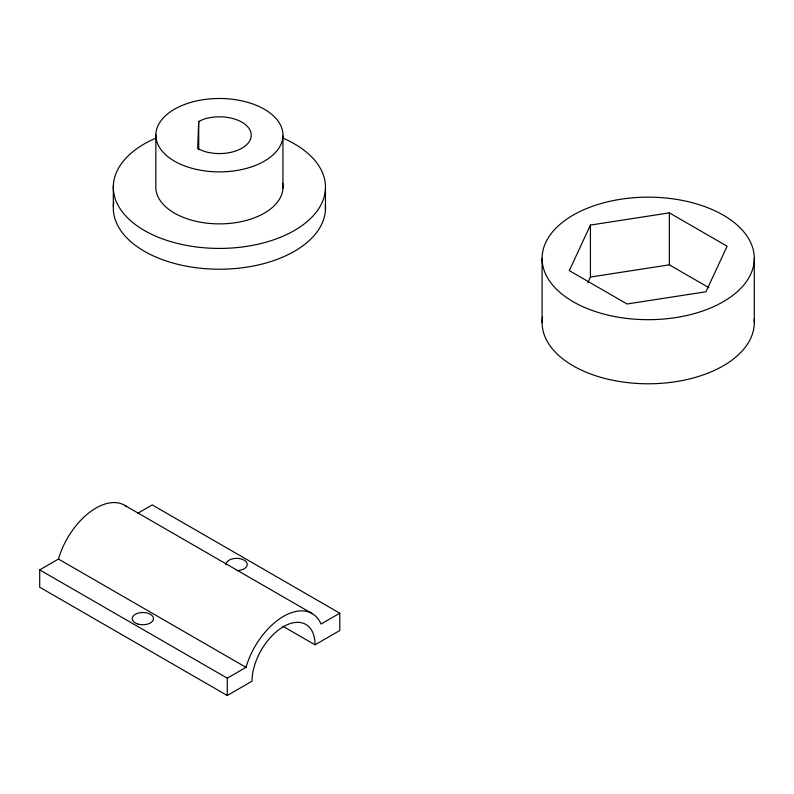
<?xml version="1.0" encoding="UTF-8"?>
<svg xmlns="http://www.w3.org/2000/svg" width="794" height="794" viewBox="0 0 794 794"><rect width="100%" height="100%" fill="white"/><g stroke="black" fill="none" stroke-linecap="round" stroke-linejoin="round"><path stroke-width="1.19" d="M198.708 121.393L197.656 148.528L203.482 151.108A31.829 18.381 0 0 0 251.232 135.188A31.829 18.381 0 0 0 203.482 119.279L198.708 121.393L198.708 149.858M590.428 225.069L569.288 270.625L627.052 303.983L705.965 291.775L727.115 246.209L669.342 212.861L590.428 225.069L590.428 277.046L587.858 282.604M137.65 513.341L152.24 504.915L339.792 613.206L339.792 630.525L315.039 644.817A44.563 25.726 -60 0 0 283.527 626.625A44.563 25.726 -60 0 0 252.016 681.202L227.263 695.504L39.7 587.213L39.7 569.884L58.458 559.055A57.138 32.991 -60 0 1 126.574 506.602M39.7 569.884L227.263 678.175L246.021 667.347A57.138 32.991 -60 0 1 283.527 616.362A57.138 32.991 -60 0 1 321.044 624.034L339.792 613.206M590.428 277.046L669.342 264.839L708.923 287.696M124.767 505.381L312.33 613.673M282.882 626.258L315.039 644.817M58.458 559.055L246.021 667.347M754.3 258.417A106.098 61.257 0 0 1 595.153 311.476A106.098 61.257 0 0 1 595.153 205.368A106.098 61.257 0 0 1 754.3 258.417L754.3 322.533M669.342 212.861L669.342 264.839M542.104 258.417L542.104 322.533M325.471 188.545L325.471 209.338M282.952 136.012A63.57 36.703 0 0 1 186.382 166.551A63.57 36.703 0 0 1 188.853 103.002A63.57 36.703 0 0 1 282.952 136.012L282.952 187.999M227.263 678.175L227.263 695.504M155.842 134.365L155.842 186.342A63.57 36.703 0 0 0 222.131 223.839A63.57 36.703 0 0 0 282.595 183.196M113.324 185.796L113.324 206.589M325.351 204.753A106.098 61.257 0 0 1 217.01 269.206A106.098 61.257 0 0 1 113.8 202.013M282.565 137.958A106.098 61.257 0 0 1 298.197 228.186A106.098 61.257 0 0 1 141.124 228.523A106.098 61.257 0 0 1 155.604 138.225M754.131 319.099A106.098 61.257 0 0 1 646.217 383.77A106.098 61.257 0 0 1 542.56 316.806M226.042 564.832A10.61 6.124 0 0 1 236.026 558.361A10.61 6.124 0 0 1 247.232 564.117A10.61 6.124 0 0 1 237.257 570.588M137.551 623.925A10.61 6.124 0 0 0 153.47 618.615A10.61 6.124 0 0 0 137.551 613.315A10.61 6.124 0 0 0 137.551 623.925"/></g></svg>
